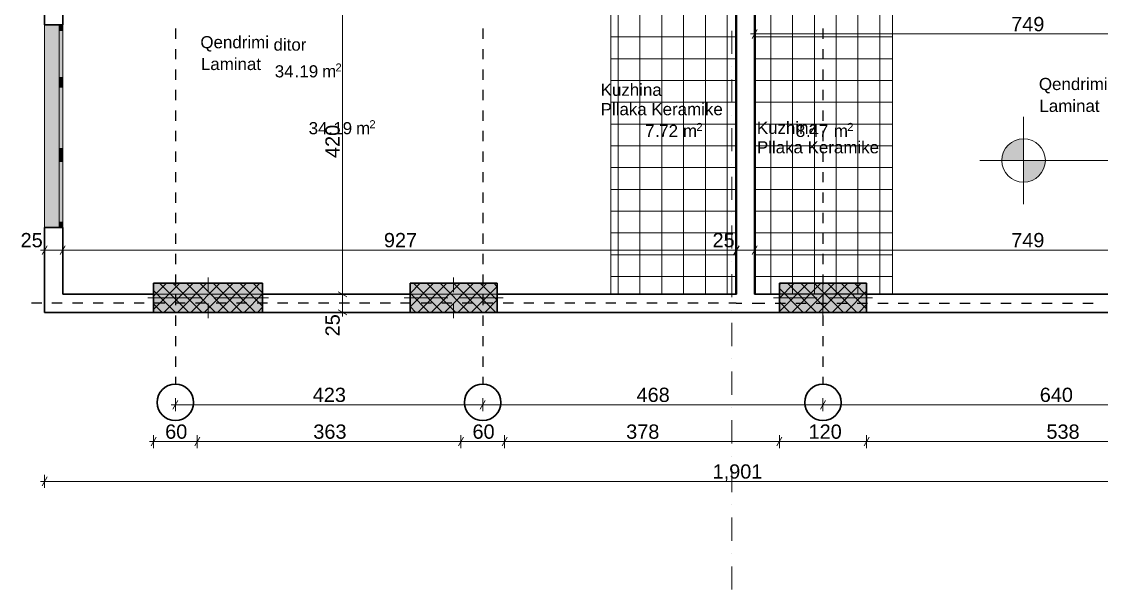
# Model space of a CAD drawing. Header units: centimetres. Extents: x -1402 to 3082, y -180 to 3169.
# Drawn here: x 263 to 1750, y 34 to 816 of the extents above; entities that cross this region are included whole.
import ezdxf

# ---------------------------------------------------------------- set-up
doc = ezdxf.new("R2010")
doc.units = ezdxf.units.CM
for name, color, linetype, true_color in [('PDF_Annotation - Text', 7, 'Continuous', 0xa80f02), ('PDF_Geometry', 7, 'Continuous', 0x999999), ('PDF_Marker - Section', 7, 'Continuous', 0x80c2ff), ('PDF_Structural - Shear', 7, 'Continuous', 0xdf0000), ('PDF_Text', 7, 'Continuous', 0xa80f02)]:
    doc.layers.add(name, color=color, linetype=linetype, true_color=true_color)
doc.layers.add('PDF_Dimensioning - General', color=7, linetype='Continuous')
doc.layers.add('PDF_Structural - Bearing', color=7, linetype='Continuous')
doc.styles.add('PDF Arial', font='arial.ttf')

msp = doc.modelspace()

# ---------------------------------------------------------------- hatches: boundary and pattern name
at = {"layer": 'PDF_Dimensioning - General', "transparency": 33554559}
for points in [[(1642.7, 625.1), (1612.7, 625.1), (1614.9, 636.6), (1621.5, 646.3), (1631.2, 652.8), (1642.7, 655.1)], [(1642.7, 625.1), (1672.7, 625.1), (1670.4, 613.6), (1663.9, 603.9), (1654.2, 597.4), (1642.7, 595.1)]]:
    msp.add_hatch(color=256, dxfattribs=at).paths.add_polyline_path(points)

# ---------------------------------------------------------------- linework, layer by layer
at = {"layer": 'PDF_Dimensioning - General', "lineweight": 13}
for points in [[(705.2, 440.9), (705.2, 861)], [(1276, 805.3), (1269, 793.3)], [(1272.5, 790.3), (1272.5, 808.3)], [(1266.6, 799.3), (1272.5, 799.3)], [(1272.5, 799.3), (2021.9, 799.3)], [(1642.7, 565.1), (1642.7, 685.2)], [(1582.7, 625.1), (1702.7, 625.1)], [(298.4, 507.7), (291.5, 495.7)], [(294.9, 492.7), (294.9, 510.7)], [(323.4, 507.7), (316.5, 495.7)], [(320, 492.7), (320, 510.7)], [(1251, 507.7), (1244, 495.7)], [(1247.5, 492.7), (1247.5, 510.7)], [(1276, 507.7), (1269, 495.7)], [(1272.5, 492.7), (1272.5, 510.7)], [(289.1, 501.7), (294.9, 501.7)], [(294.9, 501.7), (320, 501.7)], [(320, 501.7), (1247.5, 501.7)], [(1247.5, 501.7), (1272.5, 501.7)], [(1272.5, 501.7), (2021.9, 501.7)], [(714.2, 440.9), (696.2, 440.9)], [(699.2, 444.3), (711.2, 437.4)], [(705.2, 415.8), (705.2, 440.9)], [(699.2, 419.3), (711.2, 412.4)], [(714.2, 415.8), (696.2, 415.8)], [(705.2, 410), (705.2, 415.8)], [(478.5, 294.6), (471.6, 282.6)], [(901.6, 294.6), (894.7, 282.6)], [(1370, 294.6), (1363, 282.6)], [(448.5, 243.8), (441.6, 231.8)], [(508.5, 243.8), (501.6, 231.8)], [(871.6, 243.8), (864.6, 231.8)], [(931.6, 243.8), (924.7, 231.8)], [(1309.9, 243.8), (1303, 231.8)], [(1430, 243.8), (1423.1, 231.8)], [(298.4, 189.1), (291.5, 177)]]:
    msp.add_lwpolyline(points, dxfattribs=at)
at = {"layer": 'PDF_Dimensioning - General', "color": 253, "lineweight": 13, "true_color": 0x999999}
for points in [[(1702.7, 625.1), (1818.3, 625.1)], [(475, 279.6), (475, 297.6)], [(898.1, 279.6), (898.1, 297.6)], [(1366.5, 279.6), (1366.5, 297.6)], [(469.2, 288.6), (475, 288.6)], [(475, 288.6), (898.1, 288.6)], [(898.1, 288.6), (1366.5, 288.6)], [(1366.5, 288.6), (2006.9, 288.6)], [(445, 228.8), (445, 246.8)], [(505.1, 228.8), (505.1, 246.8)], [(868.1, 228.8), (868.1, 246.8)], [(928.1, 228.8), (928.1, 246.8)], [(1306.5, 228.8), (1306.5, 246.8)], [(1426.5, 228.8), (1426.5, 246.8)], [(439.2, 237.8), (445, 237.8)], [(445, 237.8), (505.1, 237.8)], [(505.1, 237.8), (868.1, 237.8)], [(868.1, 237.8), (928.1, 237.8)], [(928.1, 237.8), (1306.5, 237.8)], [(1306.5, 237.8), (1426.5, 237.8)], [(1426.5, 237.8), (1965.2, 237.8)], [(289.1, 183.1), (294.9, 183.1)], [(294.9, 174), (294.9, 192.1)], [(294.9, 183.1), (2196.7, 183.1)]]:
    msp.add_lwpolyline(points, dxfattribs=at)
at = {"layer": 'PDF_Dimensioning - General', "lineweight": 13}
msp.add_circle((1642.7, 625.1), 30, dxfattribs=at)
at = {"layer": 'PDF_Geometry', "color": 7, "lineweight": 13}
for points in [[(1074.5, 891.1), (1074.5, 441.2)], [(1074.5, 441.2), (1074.5, 891.1)], [(1246.3, 441.2), (1246.3, 891.1)], [(1246.3, 891.1), (1246.3, 441.2)], [(1247.5, 440.9), (1247.5, 891.1)], [(1272.5, 891.1), (1272.5, 440.9)], [(1273.8, 891.1), (1273.8, 441.2)], [(1273.8, 441.2), (1273.8, 891.1)], [(1462.4, 441.2), (1462.4, 891.1)], [(1462.4, 891.1), (1462.4, 441.2)], [(320, 861), (320, 440.9)], [(320, 440.9), (1247.5, 440.9)], [(1074.5, 441.2), (1246.3, 441.2)], [(1246.3, 441.2), (1074.5, 441.2)], [(1272.5, 440.9), (2021.9, 440.9)], [(1273.8, 441.2), (1462.4, 441.2)], [(1462.4, 441.2), (1273.8, 441.2)]]:
    msp.add_lwpolyline(points, dxfattribs=at)
at = {"layer": 'PDF_Geometry', "lineweight": 13}
for points in [[(1084.5, 441.2), (1084.5, 891.1)], [(1114.6, 441.2), (1114.6, 891.1)], [(1144.6, 441.2), (1144.6, 891.1)], [(1174.6, 441.2), (1174.6, 891.1)], [(1204.6, 441.2), (1204.6, 891.1)], [(1234.6, 441.2), (1234.6, 891.1)], [(1294.6, 441.2), (1294.6, 891.1)], [(1324.7, 441.2), (1324.7, 891.1)], [(1354.7, 441.2), (1354.7, 891.1)], [(1384.7, 441.2), (1384.7, 891.1)], [(1414.7, 441.2), (1414.7, 891.1)], [(1444.7, 441.2), (1444.7, 891.1)], [(1074.5, 795.3), (1246.3, 795.3)], [(1273.8, 795.3), (1462.4, 795.3)], [(1074.5, 765.3), (1246.3, 765.3)], [(1273.8, 765.3), (1462.4, 765.3)], [(1074.5, 735.3), (1246.3, 735.3)], [(1273.8, 735.3), (1462.4, 735.3)], [(1074.5, 705.3), (1246.3, 705.3)], [(1273.8, 705.3), (1462.4, 705.3)], [(1074.5, 675.3), (1246.3, 675.3)], [(1273.8, 675.3), (1462.4, 675.3)], [(1074.5, 645.3), (1246.3, 645.3)], [(1273.8, 645.3), (1462.4, 645.3)], [(1074.5, 615.3), (1246.3, 615.3)], [(1273.8, 615.3), (1462.4, 615.3)], [(1074.5, 585.2), (1246.3, 585.2)], [(1273.8, 585.2), (1462.4, 585.2)], [(1074.5, 555.2), (1246.3, 555.2)], [(1273.8, 555.2), (1462.4, 555.2)], [(1074.5, 525.2), (1246.3, 525.2)], [(1273.8, 525.2), (1462.4, 525.2)], [(1074.5, 495.2), (1246.3, 495.2)], [(1273.8, 495.2), (1462.4, 495.2)], [(1074.5, 465.2), (1246.3, 465.2)], [(1273.8, 465.2), (1462.4, 465.2)]]:
    msp.add_lwpolyline(points, dxfattribs=at)
at = {"layer": 'PDF_Marker - Section', "lineweight": 18}
for points in [[(1240.9, 803.7), (1240.9, 771.9)], [(1240.9, 754.3), (1240.9, 754.3)], [(1240.9, 736.6), (1240.9, 704.8)], [(1240.9, 687.2), (1240.9, 687.2)], [(1240.9, 669.5), (1240.9, 637.8)], [(1240.9, 620.1), (1240.9, 620.1)], [(1240.9, 602.5), (1240.9, 570.7)], [(1240.9, 553.1), (1240.9, 553.1)], [(1240.9, 535.4), (1240.9, 503.7)], [(1240.9, 486), (1240.9, 486)], [(1240.9, 468.4), (1240.9, 436.6)], [(1240.9, 419), (1240.9, 419)], [(1240.9, 401.3), (1240.9, 369.5)], [(1240.9, 351.9), (1240.9, 351.9)], [(1240.9, 334.3), (1240.9, 302.5)], [(1240.9, 284.8), (1240.9, 284.8)], [(1240.9, 267.2), (1240.9, 235.4)], [(1240.9, 217.8), (1240.9, 217.8)], [(1240.9, 200.1), (1240.9, 168.4)], [(1240.9, 150.7), (1240.9, 150.7)], [(1240.9, 133.1), (1240.9, 101.3)], [(1240.9, 83.7), (1240.9, 83.7)], [(1240.9, 66), (1240.9, 34.2)]]:
    msp.add_lwpolyline(points, dxfattribs=at)
at = {"layer": 'PDF_Structural - Bearing', "lineweight": 35}
for points in [[(1247.5, 891.1), (1247.5, 440.9)], [(1272.5, 440.9), (1272.5, 891.1)], [(294.9, 873.6), (294.9, 811.8)], [(320, 811.8), (320, 861)], [(315, 811.8), (294.9, 811.8)], [(315, 811.8), (294.9, 811.8)], [(320, 811.8), (315, 811.8)], [(320, 811.8), (315, 811.8)], [(320, 811.8), (315, 811.8)], [(315, 532.6), (294.9, 532.6)], [(294.9, 532.6), (294.9, 440.9)], [(315, 532.6), (294.9, 532.6)], [(320, 532.6), (315, 532.6)], [(320, 532.6), (315, 532.6)], [(320, 532.6), (315, 532.6)], [(320, 440.9), (320, 532.6)], [(595.1, 455.9), (445, 455.9)], [(445, 455.9), (445, 415.8)], [(595.1, 415.8), (595.1, 455.9)], [(918.1, 455.9), (798.1, 455.9)], [(798.1, 455.9), (798.1, 415.8)], [(918.1, 415.8), (918.1, 455.9)], [(1426.5, 455.9), (1306.5, 455.9)], [(1306.5, 455.9), (1306.5, 415.8)], [(1426.5, 415.8), (1426.5, 455.9)], [(294.9, 415.8), (294.9, 440.9)], [(445, 440.9), (320, 440.9)], [(798.1, 440.9), (595.1, 440.9)], [(1247.5, 440.9), (918.1, 440.9)], [(1306.5, 440.9), (1272.5, 440.9)], [(1896.9, 440.9), (1426.5, 440.9)], [(294.9, 415.8), (445, 415.8)], [(445, 415.8), (595.1, 415.8)], [(595.1, 415.8), (798.1, 415.8)], [(798.1, 415.8), (918.1, 415.8)], [(918.1, 415.8), (1306.5, 415.8)], [(1306.5, 415.8), (1426.5, 415.8)], [(1426.5, 415.8), (1896.9, 415.8)]]:
    msp.add_lwpolyline(points, dxfattribs=at)
at = {"layer": 'PDF_Structural - Bearing', "color": 30, "lineweight": 18, "true_color": 0xff6600}
for points in [[(294.9, 811.8), (294.9, 532.6)], [(315, 739.5), (315, 804.3)], [(320, 811.8), (320, 532.6)], [(320, 804.3), (320, 739.5)], [(315, 641.4), (315, 725.9)], [(320, 725.9), (320, 641.4)], [(315, 540.1), (315, 623.9)], [(320, 623.9), (320, 540.1)]]:
    msp.add_lwpolyline(points, dxfattribs=at)
at = {"layer": 'PDF_Structural - Bearing', "color": 30, "lineweight": 20, "true_color": 0xff6600}
for points in [[(315, 804.3), (315, 811.8)], [(320, 804.3), (315, 804.3)], [(320, 811.8), (320, 804.3)], [(315, 732.7), (315, 739.5)], [(315, 739.5), (320, 739.5)], [(315, 725.9), (315, 732.7)], [(320, 739.5), (320, 732.7)], [(320, 732.7), (320, 725.9)], [(320, 725.9), (315, 725.9)], [(315, 632.7), (315, 641.4)], [(315, 641.4), (320, 641.4)], [(320, 641.4), (320, 632.7)], [(315, 623.9), (315, 632.7)], [(320, 632.7), (320, 623.9)], [(320, 623.9), (315, 623.9)], [(315, 532.6), (315, 540.1)], [(315, 540.1), (320, 540.1)], [(320, 540.1), (320, 532.6)]]:
    msp.add_lwpolyline(points, dxfattribs=at)
at = {"layer": 'PDF_Structural - Bearing', "color": 1, "lineweight": 0}
for points in [[(520.1, 443.9), (520.1, 463.9)], [(858.1, 443.9), (858.1, 463.9)], [(1366.5, 443.9), (1366.5, 463.9)], [(512, 435.9), (437, 435.9)], [(520.1, 435.9), (520.1, 435.9)], [(528.1, 435.9), (603.1, 435.9)], [(850.1, 435.9), (790.1, 435.9)], [(858.1, 435.9), (858.1, 435.9)], [(866.1, 435.9), (926.1, 435.9)], [(1358.5, 435.9), (1298.5, 435.9)], [(1366.5, 435.9), (1366.5, 435.9)], [(1374.5, 435.9), (1434.5, 435.9)], [(520.1, 427.9), (520.1, 407.8)], [(858.1, 427.9), (858.1, 407.8)], [(1366.5, 427.9), (1366.5, 407.8)]]:
    msp.add_lwpolyline(points, dxfattribs=at)
at = {"layer": 'PDF_Structural - Bearing', "lineweight": 13}
for points in [[(445, 419.9), (481, 455.9)], [(445, 438.3), (462.6, 455.9)], [(493.4, 415.8), (453.3, 455.9)], [(459.3, 415.8), (499.3, 455.9)], [(511.7, 415.8), (471.7, 455.9)], [(477.7, 415.8), (517.7, 455.9)], [(530.1, 415.8), (490.1, 455.9)], [(496.1, 415.8), (536.1, 455.9)], [(548.5, 415.8), (508.5, 455.9)], [(514.5, 415.8), (554.5, 455.9)], [(566.9, 415.8), (526.9, 455.9)], [(532.9, 415.8), (572.9, 455.9)], [(585.3, 415.8), (545.3, 455.9)], [(551.3, 415.8), (591.3, 455.9)], [(595.1, 424.5), (563.7, 455.9)], [(595.1, 442.9), (582.1, 455.9)], [(798.1, 423.5), (830.4, 455.9)], [(798.1, 441.9), (812, 455.9)], [(842.8, 415.8), (802.8, 455.9)], [(808.8, 415.8), (848.8, 455.9)], [(861.2, 415.8), (821.2, 455.9)], [(827.2, 415.8), (867.2, 455.9)], [(879.6, 415.8), (839.6, 455.9)], [(845.6, 415.8), (885.6, 455.9)], [(898, 415.8), (858, 455.9)], [(864, 415.8), (904, 455.9)], [(916.4, 415.8), (876.4, 455.9)], [(882.4, 415.8), (918.1, 451.6)], [(918.1, 432.5), (894.8, 455.9)], [(918.1, 450.9), (913.2, 455.9)], [(1306.5, 416.9), (1345.5, 455.9)], [(1306.5, 435.3), (1327.1, 455.9)], [(1306.5, 453.7), (1308.7, 455.9)], [(1339.5, 415.8), (1306.5, 448.8)], [(1357.8, 415.8), (1317.8, 455.9)], [(1323.8, 415.8), (1363.8, 455.9)], [(1376.2, 415.8), (1336.2, 455.9)], [(1342.2, 415.8), (1382.2, 455.9)], [(1394.6, 415.8), (1354.6, 455.9)], [(1360.6, 415.8), (1400.6, 455.9)], [(1413, 415.8), (1373, 455.9)], [(1379, 415.8), (1419, 455.9)], [(1426.5, 420.8), (1391.4, 455.9)], [(1426.5, 439.1), (1409.8, 455.9)], [(475, 415.8), (445, 445.8)], [(569.7, 415.8), (595.1, 441.2)], [(824.4, 415.8), (798.1, 442.2)], [(900.8, 415.8), (918.1, 433.2)], [(1397.4, 415.8), (1426.5, 445)], [(456.6, 415.8), (445, 427.4)], [(588.1, 415.8), (595.1, 422.9)], [(806, 415.8), (798.1, 423.8)], [(1321.1, 415.8), (1306.5, 430.4)], [(1415.8, 415.8), (1426.5, 426.6)]]:
    msp.add_lwpolyline(points, dxfattribs=at)
at = {"layer": 'PDF_Structural - Bearing', "color": 7, "true_color": 0xffffff, "transparency": 33554559}
for points in [[(320, 532.6), (294.9, 532.6), (320, 811.8), (294.9, 811.8)], [(320, 811.8), (315, 811.8), (320, 804.3), (315, 804.3)], [(320, 804.3), (315, 804.3), (320, 739.5), (315, 739.5)], [(315, 732.7), (320, 732.7), (315, 739.5), (320, 739.5)], [(320, 732.7), (315, 732.7), (320, 725.9), (315, 725.9)], [(320, 725.9), (315, 725.9), (320, 641.4), (315, 641.4)], [(315, 632.7), (320, 632.7), (315, 641.4), (320, 641.4)], [(320, 632.7), (315, 632.7), (320, 623.9), (315, 623.9)], [(320, 623.9), (315, 623.9), (320, 540.1), (315, 540.1)], [(315, 532.6), (320, 532.6), (315, 540.1), (320, 540.1)], [(595.1, 415.8), (445, 415.8), (595.1, 455.9), (445, 455.9)], [(918.1, 415.8), (798.1, 415.8), (918.1, 455.9), (798.1, 455.9)], [(1426.5, 415.8), (1306.5, 415.8), (1426.5, 455.9), (1306.5, 455.9)]]:
    msp.add_solid(points, dxfattribs=at)
at = {"layer": 'PDF_Structural - Shear', "lineweight": 25}
for points in [[(475, 806.9), (475, 792.8)], [(898.1, 806.9), (898.1, 792.8)], [(1366.5, 806.9), (1366.5, 792.8)], [(475, 778.6), (475, 764.5)], [(898.1, 778.6), (898.1, 764.5)], [(1366.5, 778.6), (1366.5, 764.5)], [(475, 750.4), (475, 736.3)], [(898.1, 750.4), (898.1, 736.3)], [(1366.5, 750.4), (1366.5, 736.3)], [(475, 722.2), (475, 708.1)], [(898.1, 722.2), (898.1, 708.1)], [(1366.5, 722.2), (1366.5, 708.1)], [(475, 693.9), (475, 679.8)], [(898.1, 693.9), (898.1, 679.8)], [(1366.5, 693.9), (1366.5, 679.8)], [(475, 665.7), (475, 651.6)], [(898.1, 665.7), (898.1, 651.6)], [(1366.5, 665.7), (1366.5, 651.6)], [(475, 637.5), (475, 623.3)], [(898.1, 637.5), (898.1, 623.3)], [(1366.5, 637.5), (1366.5, 623.3)], [(475, 609.2), (475, 595.1)], [(898.1, 609.2), (898.1, 595.1)], [(1366.5, 609.2), (1366.5, 595.1)], [(475, 581), (475, 566.9)], [(898.1, 581), (898.1, 566.9)], [(1366.5, 581), (1366.5, 566.9)], [(475, 552.8), (475, 538.6)], [(898.1, 552.8), (898.1, 538.6)], [(1366.5, 552.8), (1366.5, 538.6)], [(475, 524.5), (475, 510.4)], [(898.1, 524.5), (898.1, 510.4)], [(1366.5, 524.5), (1366.5, 510.4)], [(475, 496.3), (475, 482.2)], [(898.1, 496.3), (898.1, 482.2)], [(1366.5, 496.3), (1366.5, 482.2)], [(475, 468), (475, 453.9)], [(898.1, 468), (898.1, 453.9)], [(1366.5, 468), (1366.5, 453.9)], [(475, 439.8), (475, 425.7)], [(898.1, 439.8), (898.1, 425.7)], [(1366.5, 439.8), (1366.5, 425.7)], [(291, 428.4), (276.9, 428.4)], [(319.2, 428.4), (305.1, 428.4)], [(347.5, 428.4), (333.3, 428.4)], [(375.7, 428.4), (361.6, 428.4)], [(403.9, 428.4), (389.8, 428.4)], [(432.2, 428.4), (418.1, 428.4)], [(460.4, 428.4), (446.3, 428.4)], [(488.6, 428.4), (474.5, 428.4)], [(516.9, 428.4), (502.8, 428.4)], [(545.1, 428.4), (531, 428.4)], [(573.3, 428.4), (559.2, 428.4)], [(601.6, 428.4), (587.5, 428.4)], [(629.8, 428.4), (615.7, 428.4)], [(658.1, 428.4), (643.9, 428.4)], [(686.3, 428.4), (672.2, 428.4)], [(714.5, 428.4), (700.4, 428.4)], [(742.8, 428.4), (728.6, 428.4)], [(771, 428.4), (756.9, 428.4)], [(799.2, 428.4), (785.1, 428.4)], [(827.5, 428.4), (813.4, 428.4)], [(855.7, 428.4), (841.6, 428.4)], [(883.9, 428.4), (869.8, 428.4)], [(912.2, 428.4), (898.1, 428.4)], [(940.4, 428.4), (926.3, 428.4)], [(968.6, 428.4), (954.5, 428.4)], [(996.9, 428.4), (982.8, 428.4)], [(1025.1, 428.4), (1011, 428.4)], [(1053.4, 428.4), (1039.2, 428.4)], [(1081.6, 428.4), (1067.5, 428.4)], [(1109.8, 428.4), (1095.7, 428.4)], [(1138.1, 428.4), (1123.9, 428.4)], [(1166.3, 428.4), (1152.2, 428.4)], [(1194.5, 428.4), (1180.4, 428.4)], [(1222.8, 428.4), (1208.6, 428.4)], [(1246.9, 428.4), (1236.9, 428.4)], [(1246.9, 428.4), (1254.7, 428.4)], [(1246.9, 428.4), (1246.9, 428.4)], [(1246.9, 428.4), (1246.9, 428.4)], [(1268.9, 428.4), (1276.7, 428.4)], [(1276.7, 428.4), (1276.7, 428.4)], [(1276.7, 428.4), (1276.7, 428.4)], [(1276.7, 428.4), (1286.7, 428.4)], [(1300.8, 428.4), (1314.9, 428.4)], [(1329.1, 428.4), (1343.2, 428.4)], [(1357.3, 428.4), (1371.4, 428.4)], [(1385.5, 428.4), (1399.7, 428.4)], [(1413.8, 428.4), (1427.9, 428.4)], [(1442, 428.4), (1456.1, 428.4)], [(1470.2, 428.4), (1484.4, 428.4)], [(1498.5, 428.4), (1512.6, 428.4)], [(1526.7, 428.4), (1540.8, 428.4)], [(1555, 428.4), (1569.1, 428.4)], [(1583.2, 428.4), (1597.3, 428.4)], [(1611.4, 428.4), (1625.5, 428.4)], [(1639.7, 428.4), (1653.8, 428.4)], [(1667.9, 428.4), (1682, 428.4)], [(1696.1, 428.4), (1710.2, 428.4)], [(1724.4, 428.4), (1738.5, 428.4)], [(475, 411.6), (475, 397.5)], [(898.1, 411.6), (898.1, 397.5)], [(1366.5, 411.6), (1366.5, 397.5)], [(475, 383.3), (475, 369.2)], [(898.1, 383.3), (898.1, 369.2)], [(1366.5, 383.3), (1366.5, 369.2)], [(475, 355.1), (475, 341)], [(898.1, 355.1), (898.1, 341)], [(1366.5, 355.1), (1366.5, 341)], [(475, 326.9), (475, 316.9)], [(898.1, 326.9), (898.1, 316.9)], [(1366.5, 326.9), (1366.5, 316.9)]]:
    msp.add_lwpolyline(points, dxfattribs=at)
at = {"layer": 'PDF_Structural - Shear', "color": 7, "lineweight": 35}
msp.add_circle((1366.5, 291.9), 25, dxfattribs=at)
for centre, ratio in [((475, 291.9), 0.999844), ((898.1, 291.9), 0.99986)]:
    msp.add_ellipse(centre, major_axis=(0, 25), ratio=ratio, dxfattribs=at)

# ---------------------------------------------------------------- texts
at = {"layer": 'PDF_Annotation - Text', "char_height": 16.697, "attachment_point": 7, "style": 'PDF Arial'}
for s, insert in [('\\W0.999002;Qendrimi', (509.4, 775.1)), ('\\W0.997860;ditor', (610.1, 776.1)), ('\\W0.998109;Laminat', (510.1, 749.4)), ('\\W0.997471;Kuzhina', (1060.5, 713.9)), ('\\W0.999002;Qendrimi', (1663.8, 717.5)), ('\\W0.997879;Pllaka', (1060.5, 687.2)), ('\\W0.998422;Keramike', (1130.3, 687.2)), ('\\W0.998109;Laminat', (1664.5, 691.8)), ('\\W0.997471;Kuzhina', (1275.5, 661.5)), ('\\W0.997879;Pllaka', (1275.6, 634.7)), ('\\W0.998422;Keramike', (1345.4, 634.7))]:
    msp.add_mtext(s, dxfattribs=dict(at, insert=insert))
at = {"layer": 'PDF_Dimensioning - General', "char_height": 19.643, "attachment_point": 7, "style": 'PDF Arial'}
for s, insert in [('\\W0.997455;749', (1625.7, 802.9)), ('\\W0.998920;25', (261.9, 505.3)), ('\\W0.997822;927', (762.1, 505.3)), ('\\W0.998920;25', (1214.5, 505.3)), ('\\W0.997455;749', (1625.7, 505.3)), ('\\W0.997678;423', (664.1, 292.2)), ('\\W0.998004;468', (1109.9, 292.2)), ('\\W0.997702;640', (1665, 292.2)), ('\\W0.998547;60', (460.9, 241.5)), ('\\W0.997822;363', (664.9, 241.5)), ('\\W0.998547;60', (884, 241.5)), ('\\W0.998154;378', (1095.6, 241.5)), ('\\W0.998111;120', (1346.7, 241.5)), ('\\W0.997702;538', (1674.2, 241.5)), ('\\W0.998024;1,901', (1214.6, 183.2))]:
    msp.add_mtext(s, dxfattribs=dict(at, insert=insert))
at = {"layer": 'PDF_Dimensioning - General', "char_height": 19.643, "attachment_point": 7, "rotation": 90, "style": 'PDF Arial'}
for s, insert in [('\\W0.998241;420', (701.5, 628.5)), ('\\W0.998920;25', (701.5, 382.8))]:
    msp.add_mtext(s, dxfattribs=dict(at, insert=insert))
at = {"layer": 'PDF_Text', "attachment_point": 7, "style": 'PDF Arial'}
for s, insert, char_height in [('\\W1.001521;2', (695.4, 747.7), 11.02), ('\\W0.998666;34', (611.8, 739.3), 16.697), ('\\W0.998855;19', (645.7, 739.3), 16.697), ('\\W1.000269;m', (677, 739.6), 16.697), ('\\W0.996394;.', (638.8, 739.6), 16.697), ('\\W0.998666;34', (658.5, 661), 16.697), ('\\W0.998855;19', (692.4, 661), 16.697), ('\\W1.000269;m', (723.7, 661.3), 16.697), ('\\W1.001521;2', (742.1, 669.5), 11.02), ('\\W1.001018;7', (1121.6, 657.6), 16.697), ('\\W0.998423;72', (1141.1, 657.6), 16.697), ('\\W1.000269;m', (1173.8, 657.6), 16.697), ('\\W1.001521;2', (1192.2, 665.8), 11.02), ('\\W1.001941;8', (1329.2, 657.3), 16.697), ('\\W0.999168;47', (1347.9, 657.6), 16.697), ('\\W1.000269;m', (1381.5, 657.6), 16.697), ('\\W1.001521;2', (1399.9, 665.8), 11.02), ('\\W0.996394;.', (685.5, 661.3), 16.697), ('\\W0.996394;.', (1135.5, 657.6), 16.697), ('\\W0.996394;.', (1343.2, 657.6), 16.697)]:
    msp.add_mtext(s, dxfattribs=dict(at, insert=insert, char_height=char_height))

doc.saveas('drawing.dxf')
